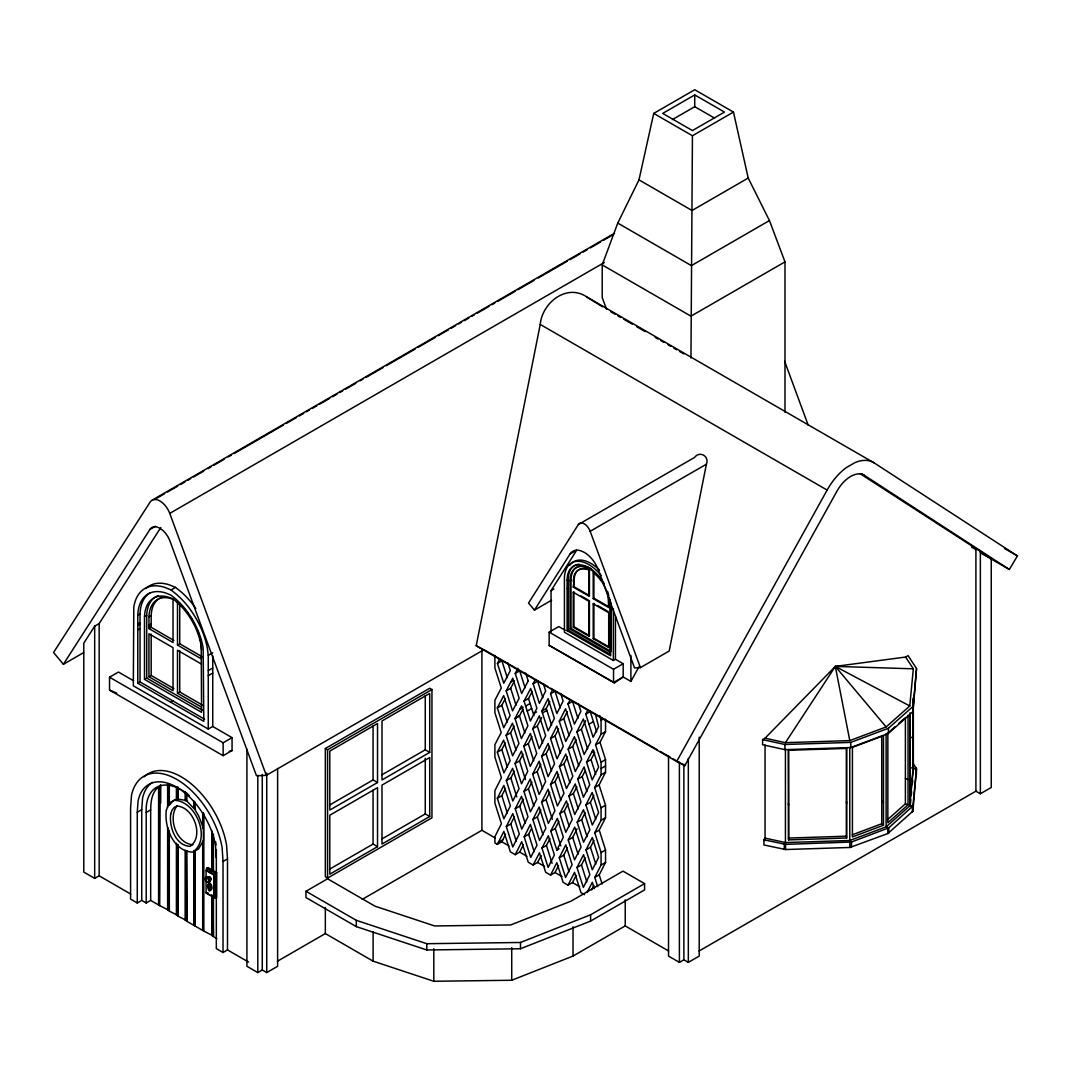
<?xml version="1.0" encoding="UTF-8"?>
<svg xmlns="http://www.w3.org/2000/svg" width="1071" height="1071" viewBox="0 0 1071 1071"><rect width="100%" height="100%" fill="white"/><g stroke="black" fill="none" stroke-linecap="round" stroke-linejoin="round"><path stroke-width="1.5" d="M203.825 813.451L203.825 931.087L195.056 926.027L195.083 850.749L198.563 848.955L203.45 840.494L203.262 812.715M203.262 827.763L198.563 815.714L195.123 809.957L195.136 802.072M169.312 831.337L169.312 910.524L159.713 905.624L160.195 785.23M160.663 803.143L160.757 784.909M784.989 412.362L784.989 261.873L769.447 220.559L748.214 178.054L733.461 112.08L692.442 135.763L690.956 358.009M212.861 834.51L212.861 870.335L216.637 872.504L216.637 897.645L215.378 898.368L206.087 892.906L206.087 870.536L206.716 868.233L207.975 867.51L211.75 869.679L211.75 830.48M159.713 905.624L150.676 900.403L146.205 902.987L141.733 900.403L137.275 902.987L137.275 812.26L138.079 800.894A56.04 32.358 60 0 1 176.795 787.212A56.04 32.358 60 0 1 215.512 845.595L216.329 857.898M141.733 900.403L141.733 809.676L142.55 798.31A56.04 32.358 60 0 1 152.457 782.339M150.676 900.403L150.676 809.877C150.824 801.603 151.761 791.71 159.151 786.569L159.151 904.66M209.943 886.319L209.796 888.662L208.537 888.1L208.51 885.985M208.684 888.033L208.805 886.654M208.537 888.1L209.247 885.757M765.042 738.2L785.431 742.658L849.785 740.597L886.119 726.941L909.774 705.963L913.335 668.813L905.611 657.045L835.326 666.403L765.042 738.2L762.592 739.619L762.592 744.773L784.936 749.646L850.789 747.545L888.408 733.421L912.88 711.706L916.522 668.532L908.061 655.626L905.611 657.045M912.88 711.706L916.522 668.532M913.161 698.078L913.161 767.947L909.948 801.469L910.002 712.764M912.853 762.833L916.481 768.817L912.92 811.122L887.846 833.533L849.959 847.469L785.605 849.531L763.918 844.965L763.918 839.811L765.042 838.098L785.431 842.556L849.785 840.494L886.119 826.852L909.774 805.861L913.335 768.71L913.335 698.988M910.23 806.168L910.859 799.716M911.314 794.869L911.622 791.63M912.398 783.557L912.706 780.331M573.253 581.607L573.882 576.506A25.035 14.459 60 0 1 586.399 569.277L589.438 569.879L589.438 595.623L588.742 596.025L573.253 587.082L574.578 576.104A25.035 14.459 60 0 1 585.623 568.567M534.456 610.122L570.026 554.028A22.96 13.254 60 0 1 581.419 551.016L584.311 552.395A22.96 13.254 60 0 1 598.622 570.482L634.541 667.902L640.431 667.621L669.174 651.034L706.405 464.198C709.618 456.273 699.738 450.436 694.584 457.424L578.38 524.509L528.552 603.053L534.456 610.122L551.619 600.202M1009.324 569.464L864.404 475.377A26.708 15.422 -60 0 0 836.906 491.241L684.811 765.631L676.685 761.494L476.207 645.746L540.239 324.433C542.154 302.638 567.041 282.931 587.283 297.269L874.177 462.913L1017.45 555.929L1009.324 569.464L981.96 553.667M606.534 309.265L602.21 297.551L602.21 264.925L617.753 223.089L638.985 179.874L653.725 113.406L694.744 89.723L733.461 112.08M205.257 879.037A2.477 1.432 60 0 1 207.881 878.796A2.477 1.432 60 0 1 207.881 882.303A2.477 1.432 60 0 1 205.257 879.037L206.154 878.1M208.524 886.172L208.872 885.315M560.695 693.473L563.118 701.063L556.84 713.527L550.561 693.821L552.663 689.657M494.896 655.398L494.896 667.956L501.282 688.01L494.896 700.3L494.896 712.737L501.201 732.551L494.896 744.599L494.896 757.036L501.456 777.733L494.896 790.612L494.896 803.143L501.415 823.706L494.896 836.665L494.896 842.944L497.346 844.363L503.865 831.417L510.345 851.86L515.231 854.685L519.703 852.114L523.317 844.912M506.315 826.544L512.822 813.599L519.301 834.014L512.795 846.987L506.315 826.544L510.773 823.96L514.401 816.771M515.271 808.712L521.497 796.342L527.976 816.704L521.751 829.128L515.271 808.712L519.743 806.142L523.197 799.261M523.947 791.469L530.225 778.992L536.705 799.327L530.426 811.831L523.947 791.469L528.418 788.899L531.899 781.964M532.675 774.132L539.168 761.213L545.634 781.522L539.141 794.454L532.675 774.132L537.147 771.548L540.748 764.373M541.618 756.34L548.124 743.435L554.577 763.717L548.084 776.649L541.618 756.34L546.09 753.77L549.691 746.594M550.561 738.562L556.84 726.098L563.292 746.353L557.014 758.844L550.561 738.562L555.032 735.991L558.513 729.056M559.29 721.225L565.568 708.761L571.994 728.99L565.729 741.48L559.29 721.225L563.748 718.654L567.242 711.72M497.346 844.363L501.804 841.779L505.566 834.309M515.231 854.685L521.738 841.726L528.231 862.195L533.13 865.02L537.602 862.45L541.123 855.662M524.188 836.839L530.426 824.402L537.04 845.193L530.707 857.389L524.188 836.839L528.659 834.269L531.43 828.74M532.876 819.529L539.155 807.025L545.875 828.178L539.53 840.414L532.876 819.529L537.347 816.959L540.828 810.011M541.591 802.152L548.084 789.22L554.939 810.747L548.352 823.398L541.591 802.152L546.063 799.582L549.664 792.393M550.534 784.347L557.027 771.415L563.989 793.303L557.415 805.968L550.534 784.347L555.006 781.776L558.607 774.587M559.464 766.541L565.742 754.051L572.824 776.301L566.465 788.537L559.464 766.541L563.935 763.958L567.416 757.023M568.179 749.178L574.444 736.687L581.647 759.312L575.301 771.535L568.179 749.178L572.65 746.594L576.131 739.659M576.894 731.814L583.32 719.016L590.63 742.002L584.123 754.533L576.894 731.814L581.366 729.231L585.65 720.703M595.396 714.183L598.622 726.607L593.106 737.25L585.77 714.143L587.859 709.979M556.84 850.079L563.346 837.174L557.362 818.378L550.789 831.029L556.84 850.079L559.075 848.781M533.13 865.02L539.476 852.824L545.661 872.263L550.574 875.087L556.84 862.624L563.118 882.33L568.018 885.168L572.476 882.584L576.104 875.476M559.29 857.764L565.796 844.858L572.101 864.685L565.568 877.497L559.29 857.764L563.761 855.193L567.376 848.018M568.246 839.999L574.739 827.093L581.098 847.054L574.565 859.866L568.246 839.999L572.704 837.415L577.041 828.82M577.189 822.233L583.467 809.77L589.853 829.864L583.548 842.221L577.189 822.233L581.66 819.65L585.141 812.728M585.917 804.91L592.196 792.446L598.622 812.661L592.317 825.031L585.917 804.91L590.375 802.326L593.87 795.405M597.672 886.601L594.766 877.444L601.072 865.06L601.072 852.543L594.766 832.703L601.072 820.306L601.072 807.802L594.646 787.587L601.072 774.802L601.072 762.244L595.543 744.854L601.072 734.197L601.072 720.221L599.76 715.508M550.574 875.087L555.032 872.517L558.513 865.596M594.646 787.587L599.104 785.003L605.543 772.231L605.543 759.674L600.001 742.283L605.543 731.627L605.543 719.19M497.346 798.256L503.892 785.418L510.385 805.887L503.865 818.833L497.346 798.256L501.817 795.686L505.445 788.551M506.355 780.585L512.594 768.349L519.06 788.644L512.835 801.014L506.355 780.585L510.827 778.001L514.294 771.2M515.057 763.516L521.363 751.132L527.775 771.294L521.497 783.785L515.057 763.516L519.515 760.932L523.023 754.064M523.826 746.3L530.359 733.488L536.732 753.515L530.225 766.434L523.826 746.3L528.284 743.729L531.912 736.607M532.809 728.668L539.342 715.856L545.675 735.737L539.168 748.656L532.809 728.668L537.281 726.084L541.631 717.543M541.806 711.024L548.111 698.653L554.39 718.4L548.124 730.864L541.806 711.024L546.264 708.44L549.771 701.572M568.018 885.168L574.538 872.356L581.004 892.665L584.485 894.673M577.001 867.537L583.534 854.725L589.853 874.605L583.334 887.417L577.001 867.537L581.473 864.953L585.101 857.831M585.998 849.892L592.303 837.522L598.622 857.402L592.317 869.772L585.998 849.892L590.456 847.322L593.963 840.44M594.766 832.703L599.225 830.119L605.543 817.735L605.543 805.218L599.104 785.003M587.122 892.438L592.303 882.276L594.325 888.649M591.58 889.854L593.803 885.503M594.766 877.444L599.225 874.86L605.543 862.476L605.543 849.972L599.225 830.119M570.187 699.778L568.005 703.888L574.444 724.116L580.87 711.318L578.46 703.727M507.895 662.949L510.332 670.58L503.758 683.244L497.439 663.377L499.555 659.281M497.346 707.877L503.705 695.641L510.064 715.615L503.691 727.798L497.346 707.877L501.817 705.307L505.351 698.506M506.181 690.875L512.768 678.211L519.14 698.252L512.554 710.863L506.181 690.875L510.653 688.292L514.468 680.942M528.217 680.915L521.631 693.513L515.245 673.431L517.895 668.331M541.953 848.045L548.312 835.808L554.39 854.939L548.111 867.403L541.953 848.045L546.424 845.474L549.945 838.673M559.838 813.599L566.412 800.934L572.289 819.395L565.796 832.301L559.838 813.599L564.31 811.028L567.965 803.986M568.902 796.168L575.247 783.932L581.018 802.072L574.739 814.536L568.902 796.168L573.36 793.584L576.894 786.797M577.724 779.166L584.07 766.943L589.746 784.748L583.467 797.212L577.724 779.166L582.196 776.582L585.007 771.147M586.56 762.164L593.066 749.633L598.622 767.117L592.196 779.889L586.56 762.164L591.018 759.593L594.646 752.592M550.789 831.029L555.247 828.459L558.901 821.417M497.346 752.163L503.624 740.168L510.157 760.678L503.919 772.901L497.346 752.163L501.817 749.593L505.298 742.926M506.114 735.416L512.487 723.233L518.926 743.461L512.621 755.845L506.114 735.416L510.572 732.845L514.12 726.071M515.017 718.387L521.564 705.869L527.909 725.83L521.39 738.642L515.017 718.387L519.489 715.816L522.929 709.23M524.054 701.13L530.64 688.519L536.906 708.185L530.373 720.997L524.054 701.13L528.512 698.546L532.18 691.545M543.292 683.526L545.675 690.982L539.369 703.352L533.13 683.767L535.259 679.71M565.22 630.284L558.794 626.562L549.155 632.118L549.155 645.358L613.536 682.522L623.175 676.966L630.899 681.424L638.945 666.898M676.685 761.494L827.133 490.076A45.692 26.373 -60 0 1 846.277 467.625L855.033 462.578A45.692 26.373 -60 0 1 874.177 462.913M551.056 632.024L551.056 590.63L576.734 550.159L570.026 554.028M476.207 645.746L483.784 649.789L266.318 775.337L169.754 513.397A15.784 9.117 60 0 0 159.927 500.974A15.784 9.117 60 0 0 150.114 502.058L53.55 652.507L63.363 664.301L149.94 529.422L155.523 526.196M160.811 527.534L99.148 623.603L94.676 626.187L83.792 643.135L83.792 872.102L94.676 878.394L99.148 875.81L130.729 894.057M785.431 742.658L835.326 666.403L913.335 668.813M785.431 749.459L785.431 842.556L784.307 844.256L784.307 849.423M206.998 878.019L208.256 876.881L209.929 877.109M170.209 804.321L172.886 800.894L178.081 798.685L178.081 787.024M176.943 805.874C167.612 818.472 176.595 843.6 192.9 844.751M208.591 885.69L209.528 885.597M762.592 739.619L784.936 744.492L850.789 742.39L888.408 728.267L912.88 706.552M894.968 726.821L887.846 733.153L887.846 822.742L908.047 804.816L908.047 715.227M898.542 723.661L904.486 718.387M887.578 819.636L905.397 803.826L905.397 717.53M549.155 632.118L613.536 669.295L613.536 682.522L614.593 682.789L623.175 676.966L623.175 663.725L615.437 659.267L613.348 660.486L564.417 632.225L564.417 578.755A34.593 19.974 60 0 1 601.112 575.475M694.744 94.917L662.721 113.406L692.442 130.568L724.478 112.08L694.744 94.917L694.744 106.685L672.468 119.537M152.604 499.903L614.58 233.183M154.452 499.555L164.599 493.704M167.491 492.031L177.625 486.18M180.53 484.507L184.868 481.99M187.773 480.317L190.665 478.643M193.556 476.983L203.691 471.12M208.042 468.616L210.933 466.943M213.839 465.269L223.973 459.419M228.31 456.915L231.216 455.242M234.107 453.569L283.346 425.133M286.252 423.46L296.386 417.61M299.278 415.936L303.629 413.433M306.52 411.759L309.412 410.086M312.317 408.412L316.655 405.909M319.56 404.236L329.694 398.385M332.586 396.712L336.937 394.195M339.828 392.535L342.72 390.861M345.625 389.188L355.759 383.338M360.11 380.821L363.002 379.147M365.894 377.474L383.271 367.447M386.176 365.773L415.133 349.052M418.038 347.379L435.415 337.352M438.307 335.678L448.441 329.814M451.346 328.154L455.684 325.638M458.589 323.964L461.481 322.291M464.372 320.617L468.723 318.114M471.615 316.44L474.52 314.767M477.412 313.093L488.992 306.413M491.897 304.74L494.789 303.066M497.68 301.393L515.071 291.352M517.962 289.692L533.894 280.495M538.231 277.978L567.202 261.257M570.093 259.584L580.228 253.733M583.133 252.06L587.47 249.556M590.375 247.883L600.51 242.033M603.401 240.359L613.549 234.509M748.214 178.054L692.027 210.492L638.985 179.874M169.754 513.397L604.218 262.569M769.447 220.559L691.411 265.621L617.753 223.089M133.647 680.821L118.466 672.053L109.537 677.207L109.537 690.099L223.129 755.684L232.059 750.53L232.059 737.638L212.741 726.486L208.269 729.056L133.326 685.788L133.795 607.19A56.509 32.625 60 0 1 165.309 587.577L171.052 589.96L175.51 587.39L181.106 591.875A59.775 34.513 60 0 1 195.832 608.475M137.784 615.196A50.163 28.957 60 0 1 166.206 593.173L170.918 595.115L175.524 598.823A53.443 30.858 60 0 1 203.142 647.901L203.811 721.332L137.784 683.204L137.784 615.196L140.02 613.911A50.163 28.957 60 0 1 149.913 592.919M201.228 644.555L201.576 712.309L144.491 679.349L144.491 616.749L146.714 615.464A43.857 25.316 60 0 1 158.12 595.73M63.363 664.301L83.645 652.6M148.949 616.883A40.711 23.508 60 0 1 171.989 598.93L173.033 599.372L173.033 642.506L148.949 628.597L148.949 616.883L151.185 615.597A40.711 23.508 60 0 1 161.761 597.257M137.784 624.005L140.02 622.72M137.784 625.611L140.02 624.326M137.784 629.895L140.02 628.597M148.949 625.29L151.185 624.005M148.949 626.896L151.185 625.611M148.949 628.597L151.185 627.311L173.85 640.404M784.989 261.873L690.956 316.159L602.21 264.925M181.628 605.891A43.965 25.383 60 0 0 178.335 602.799L177.491 602.116L177.491 645.09L179.727 643.791L202.392 656.884M137.784 683.204L140.02 681.919L204.601 719.217M144.491 679.349L146.714 678.05L202.379 710.193M148.949 676.765L173.033 690.675L173.033 647.66L148.949 633.764L148.949 676.765L151.185 675.48L173.85 688.559M208.269 729.056L208.269 655.358L212.741 652.775M208.269 670.593L212.741 668.009M201.576 664.14L177.491 650.244L177.491 693.245L179.727 691.96L202.392 705.039M208.269 675.654L212.741 673.07M170.798 702.268L173.033 700.983M109.537 677.207L223.129 742.792L232.059 737.638M640.431 667.621L590.175 531.296L706.405 464.198M137.275 812.26L141.733 809.676M146.205 902.987L146.205 812.461L150.676 809.877M177.518 787.346L178.081 798.685M177.518 799.006L186.287 800.519L193.931 808.485L194.494 802.166M610.189 599.947A30.805 17.779 60 0 1 610.657 605.463L610.657 655.827L567.108 630.685L567.108 580.308L568.219 579.665A30.805 17.779 60 0 1 579.116 564.176M551.056 590.63L553.868 589.01M610.939 603.201L610.939 651.463L609.961 652.025L570.04 628.985L570.04 580.71L571.017 580.147A28.221 16.293 60 0 1 576.867 567.228M593.214 572.851L595.556 574.565A25.035 14.459 60 0 1 608.087 596.252L608.703 607.552L593.214 598.609L593.214 572.851L596.252 574.163A25.035 14.459 60 0 1 600.523 578.675M567.108 588.528L568.219 587.885M573.253 587.082L573.949 586.68L589.438 595.623M589.438 635.679L588.742 636.08L573.253 627.137L573.253 592.236L573.949 591.835L573.949 626.736L589.438 635.679L589.438 600.777L580.991 595.904M325.343 748.522L429.725 688.251L431.948 689.55L431.948 817.802L327.579 878.073L325.343 876.774L325.343 748.522L327.579 749.807L431.948 689.55M573.253 592.236L588.742 601.179L589.438 600.777M593.214 598.609L593.91 598.194L609.399 607.15M593.214 603.763L608.703 612.706L608.703 647.594L593.214 638.651L593.214 603.763L593.91 603.361L593.91 638.249L609.399 647.192M497.439 663.377L501.897 660.794L507.252 677.608M567.108 630.685L568.219 630.043L610.376 654.368M570.04 628.985L571.017 628.423L610.939 651.463M573.253 627.137L573.949 626.736M515.245 673.431L519.703 670.861L525.111 687.836M510.76 682.053L512.996 680.768M593.214 638.651L593.91 638.249M248.579 962.079L227.494 949.91L223.022 952.494L223.022 861.459L227.494 858.888L226.583 845.166A65.599 37.873 60 0 0 191.08 783.718A65.599 37.873 60 0 0 144.076 776.903M533.13 683.767L537.602 681.183L542.877 697.77M213.424 834.189L213.424 870L212.299 869.357L210.492 870.415L209.434 872.477M213.424 870L210.425 873.039M329.681 804.99L373.069 779.942L377.528 782.513L377.528 723.541L329.801 751.092L329.801 810.078L377.528 782.513M381.865 774.855L425.254 749.807L429.725 752.391L429.725 693.419L381.999 720.97L381.999 779.942L429.725 752.391M216.637 872.504L213.785 874.98L206.087 870.536M209.929 879.599L209.514 879.84A1.526 0.884 60 0 0 210.585 879.318A1.526 0.884 60 0 0 209.702 877.47A1.526 0.884 60 0 0 208.47 877.671M211.014 878.97L210.371 880.536L208.751 881.058M209.796 888.662L209.662 886.922M168.763 830.012L169.312 910.524M519.837 709.176L523.197 707.235M209.514 888.515L208.952 887.872M525.633 706.097L530.091 703.513M550.561 693.821L555.032 691.237L560.307 707.837M206.087 892.906L209.434 894.847M207.975 892.652L206.716 893.375L206.636 892.585M527.213 711.064L531.685 708.48M515.017 718.628L519.489 715.816M168.763 910.845L178.081 915.585L178.081 844.363M210.492 895.543L211.75 894.821M177.518 844.684L178.081 915.585M206.636 870.214L214.334 874.659L213.785 897.351L213.785 874.98M534.322 713.246L536.558 711.947M613.536 669.295L623.175 663.725M542.421 712.978L546.893 710.408M177.518 915.906L186.849 920.645L186.849 850.561M186.287 850.883L186.849 920.645M568.032 703.968L572.53 701.344L577.925 718.44M186.287 920.966L195.056 926.027M585.77 714.143L590.228 711.559L596.641 731.774M203.825 931.087L213.424 935.987L213.424 895.142M212.861 895.463L213.424 935.987M329.681 869.117L373.069 844.068L377.528 846.652L377.528 787.68L329.801 815.232L329.801 874.204L377.528 846.652M381.865 838.981L425.254 813.933L429.725 816.517L429.725 757.545L381.999 785.097L381.999 844.068L429.725 816.517M588.943 724.224L593.401 721.653M601.072 720.221L603.308 718.936M305.971 891.273L327.579 878.796L375.051 906.2L434.612 925.946L510.706 924.956L571.004 901.153L622.987 871.138L644.595 883.615L644.595 889.894L590.603 921.073L520.479 948.759L426.794 949.977L356.308 926.616L305.971 897.552L305.971 891.273L356.308 920.337L426.794 943.698L520.479 942.48L590.603 914.781L644.595 883.615M601.072 734.197L605.543 731.627M595.543 744.854L600.001 742.283M591.634 752.378L593.87 751.092M362.185 899.412L481.91 830.293L495.338 838.044M601.072 762.244L605.543 759.674M601.072 768.523L605.543 765.952M246.919 749.151L246.919 966.283L257.803 972.575L262.275 969.991L266.733 972.575L277.617 966.283L277.617 768.469M277.389 961.263L325.343 933.577L373.11 961.156L433.809 981.277L511.724 980.26L573.025 956.055L625.223 925.92L668.639 950.994M601.072 774.802L605.543 772.231M498.35 842.368L502.821 839.784M601.072 807.802L605.543 805.218M601.072 820.306L605.543 817.735M601.072 852.543L605.543 849.972M601.072 865.06L605.543 862.476M668.518 755.939L668.518 956.082L679.402 962.36L683.874 959.79L688.332 962.36L699.216 956.082L699.216 737.156M699.109 950.994L975.909 791.188L980.367 793.758L991.251 787.48L991.251 558.513L860.227 473.757M852.262 834.818L881.754 823.733L883.481 825.259L852.422 836.92L852.422 747.344L883.481 735.67L883.481 825.259M229.221 751.36L232.059 750.53M266.318 775.337L256.491 775.806L169.914 540.949A16.052 9.264 60 0 0 159.927 528.311A16.052 9.264 60 0 0 149.94 529.422M788.403 838.058L846.451 836.197L846.625 838.017L788.577 839.878L788.403 750.128M910.002 737.397L913.161 737.504M910.002 767.853L913.161 767.947M909.774 714.464L909.774 805.861L912.92 805.968L916.481 768.817L913.335 768.71L916.281 768.068L916.481 773.972M206.998 882.062L207.56 882.156A2.985 1.727 60 0 0 209.474 879.8A2.985 1.727 60 0 0 205.94 877.229A2.985 1.727 60 0 0 207.011 881.754M763.918 839.811L785.605 844.376L851.499 842.02L888.769 827.843L912.92 805.968L912.92 811.122M209.929 890.603C215.954 888.863 206.783 876.145 208.336 887.752M905.397 778.523L908.047 779.514M905.397 803.826L908.047 804.816M909.774 805.861L912.412 806.851L912.412 812.019M886.119 733.755L886.119 826.852L888.769 827.843L888.769 832.997M109.537 690.099L116.806 693.098M175.51 587.39L169.78 585.007A56.509 32.625 60 0 0 145.776 588.622M849.785 740.597L835.326 666.403L909.774 705.963M549.155 645.358L614.593 682.789M694.744 106.685L714.571 118.118M653.725 113.406L692.442 135.763M610.818 311.741L615.115 314.218M617.98 315.865L620.845 317.525M623.697 319.171L632.292 324.138M636.576 326.615L645.17 331.568M655.184 337.352L658.049 338.998M660.914 340.658L663.766 342.305M668.063 344.782L670.928 346.442M673.793 348.088L676.644 349.748M679.509 351.395L683.807 353.872M1004.478 548.446L1017.45 555.929M861.62 473.757L864.404 475.377M971.558 547.147L975.909 549.651M991.251 558.513L980.367 552.542M540.239 324.433L827.133 490.076M598.14 605.798L607.993 611.487M484.373 649.91L547.817 686.551M550.708 688.211L657.407 749.82M660.298 751.481L670.392 757.304M673.271 758.978L684.811 765.631M177.491 645.09L201.576 658.986M501.804 841.779L509.033 845.956M519.703 852.114L526.919 856.278M537.602 862.45L544.563 866.466M555.032 872.517L562.007 876.533M572.476 882.584L579.692 886.748M177.491 693.245L201.576 707.155M212.861 936.308L216.824 938.598M137.275 902.987L130.582 899.118L130.582 808.083L131.479 795.418A65.599 37.873 60 0 1 176.795 779.407A65.599 37.873 60 0 1 222.125 847.75L223.022 861.459M223.022 952.494L216.329 948.625L216.329 852.944A49.668 28.676 60 0 0 216.369 849.838M587.283 297.269L602.411 306.694M171.052 589.96L176.635 594.459A59.775 34.513 60 0 1 207.52 649.334L208.269 655.358M881.754 801.188L883.481 802.715M886.119 826.852L887.846 828.378L887.846 833.533M849.785 747.397L849.785 840.494L851.499 842.02L851.499 847.188M194.494 808.163L195.511 809.341M835.326 666.403L886.119 726.941M214.334 897.029L215.378 898.368L215.378 873.226L206.716 868.233L206.716 871.379M208.805 886.748L208.537 886.052M784.615 361.222L808.244 425.307M581.366 729.231L587.631 748.924M591.018 759.593L595.717 774.36M563.748 718.654L569.21 735.79M572.65 746.594L578.809 765.979M582.196 776.582L586.975 791.63M590.375 802.326L595.797 819.355M546.264 708.44L551.632 725.308M555.032 735.991L560.494 753.141M563.935 763.958L569.933 782.807M573.36 793.584L578.233 808.9M581.66 819.65L587.042 836.571M590.456 847.322L595.811 864.136M599.225 874.86L602.143 884.03M525.754 673.164L528.217 680.902M528.512 698.546L533.934 715.575M537.281 726.084L542.662 742.993M546.09 753.77L551.552 770.946M555.006 781.776L560.896 800.305M564.31 811.028L569.263 826.611M572.704 837.415L578.059 854.23M581.473 864.953L586.828 881.781M510.653 688.292L516.035 705.213M519.489 716.057L524.87 732.979M528.284 743.729L533.706 760.758M537.147 771.548L542.622 788.751M546.063 799.582L552.341 819.302M555.247 828.459L560.802 845.903M563.761 855.193L569.076 871.888M501.817 705.307L507.185 722.162M510.572 732.845L516.075 750.128M519.515 760.932L525.473 779.648M528.418 788.899L533.894 806.115M537.347 816.959L543.037 834.858M546.424 845.474L552.101 863.346M501.817 749.593L507.373 767.131M510.827 778.001L516.798 796.864M519.743 806.142L525.218 823.412M528.659 834.269L534.175 851.659M501.817 795.686L507.333 813.09M510.773 823.96L516.262 841.257M846.451 801.563L846.625 803.384M849.785 840.494L849.959 847.469M788.403 803.411L788.577 805.231M785.431 842.556L785.605 849.531M980.367 551.445L980.367 793.758M975.909 548.861L975.909 791.188M888.408 728.267L888.408 733.421M881.754 735.777L881.754 823.733M850.789 742.39L850.789 747.545M846.625 838.017L846.625 748.428L788.577 750.289L788.577 839.878M846.451 748.281L846.451 836.197M784.936 744.492L784.936 749.646M765.042 745.014L765.042 840.681M688.332 758.469L688.332 962.36M683.874 764.239L683.874 959.79M679.402 762.231L679.402 962.36M630.899 655.465L630.899 681.424M625.223 899.881L625.223 925.92M615.437 615.825L615.437 659.267M613.348 608.676L613.348 660.486M609.961 652.025L609.961 603.763A28.221 16.293 60 0 0 609.279 597.404M593.91 572.45L593.91 598.194M590.603 914.781L590.603 921.073M588.742 570.281L588.742 596.025M588.742 601.179L588.742 636.08M573.949 581.205L573.949 586.68M573.025 926.75L573.025 956.055M571.017 580.147L571.017 628.423M568.219 579.665L568.219 630.043M520.479 942.48L520.479 948.759M511.724 947.701L511.724 980.26M481.91 649.12L481.91 830.293M433.809 948.719L433.809 981.277M426.794 943.698L426.794 949.977M425.254 695.748L425.254 749.807M425.254 758.241L425.254 813.933M373.069 725.884L373.069 779.942M373.069 790.01L373.069 844.068M373.11 931.85L373.11 961.156M356.308 920.337L356.308 926.616M327.579 749.807L327.579 878.073M325.343 907.525L325.343 933.577M266.733 773.088L266.733 972.575M262.275 774.453L262.275 969.991M257.803 775.364L257.803 972.575M227.494 858.888L227.494 949.91M223.129 742.792L223.129 755.684M212.741 655.827L212.741 726.486M212.299 833.425L212.299 869.357M212.299 896.092L212.299 935.344M211.75 896.414L211.75 935.666M203.262 841.043L203.262 930.123M202.7 813.036L202.7 828.084M202.7 841.364L202.7 930.445M194.494 850.521L194.494 925.063M193.931 800.988L193.931 808.485M193.931 850.843L193.931 925.384M186.849 793.397L186.849 800.947M186.287 793.718L186.287 801.269M185.725 792.754L185.725 800.305M185.725 851.592L185.725 920.002M185.176 791.563L185.176 800.626M185.176 850.24L185.176 920.324M179.727 604.138L179.727 643.791M179.727 650.606L179.727 691.96M176.969 788.055L176.969 798.752M176.969 844.47L176.969 914.942M176.407 786.85L176.407 799.073M176.407 843.198L176.407 915.263M169.312 785.98L169.312 804.99M168.763 786.301L168.763 805.312M168.201 785.404L168.201 805.325M168.201 830.212L168.201 909.881M167.638 784.066L167.638 807.306M167.638 827.227L167.638 910.203M158.602 786.89L158.602 904.982M151.185 615.597L151.185 627.311M151.185 634.126L151.185 675.48M146.714 615.464L146.714 678.05M140.02 613.911L140.02 681.919M99.148 623.603L99.148 875.81M94.676 626.187L94.676 878.394M578.38 524.509A9.478 5.475 60 0 1 584.271 523.826A9.478 5.475 60 0 1 590.175 531.296M578.153 566.613A28.221 16.293 60 0 1 585.81 566.425M587.082 566.827A28.221 16.293 60 0 1 590.978 568.634M567.108 580.308A30.805 17.779 60 0 1 580.549 564.832A30.805 17.779 60 0 1 604.285 583.99M569.785 565.314A34.593 19.974 60 0 1 599.345 569.959M607.552 591.393A25.035 14.459 60 0 1 608.783 595.851M570.04 580.71A28.221 16.293 60 0 1 582.37 566.532A28.221 16.293 60 0 1 604.111 584.097M146.205 812.461A49.668 28.676 60 0 1 179.915 789.099M181.267 789.849A49.668 28.676 60 0 1 189.366 795.619M215.579 841.578A49.668 28.676 60 0 1 216.047 844.939M208.845 877.725A1.526 0.884 60 0 1 210.117 877.229A1.526 0.884 60 0 1 210.947 879.371A1.526 0.884 60 0 1 209.394 879.117M207.908 877.792A1.727 1.004 60 0 1 209.956 878.34A1.727 1.004 60 0 1 209.407 880.375M207.051 877.631A2.383 1.379 60 0 1 209.702 878.126A2.383 1.379 60 0 1 209.514 881.246M206.221 877.51A2.985 1.727 60 0 1 209.742 878.461A2.985 1.727 60 0 1 208.805 881.982M184.774 609.319A43.965 25.383 60 0 1 187.76 613.04M190.531 617.016A43.965 25.383 60 0 1 192.245 619.774M197.251 629.909A43.965 25.383 60 0 1 198.871 634.353M200.143 638.785A43.965 25.383 60 0 1 200.786 641.716M201.576 649.709A47.124 27.203 60 0 0 173.033 598.984A43.857 25.316 60 0 0 144.491 616.749M207.627 885.315C209.474 900.738 213.879 878.461 207.627 885.315M166.34 810.319C164.01 827.08 173.502 851.539 192.713 852.114C211.804 839.262 195.993 800.666 174.278 800.305L170.664 802.179L167.973 805.62L166.34 810.319M170.717 813.96C168.964 826.598 175.416 845.702 190.116 846.358C204.521 836.612 193.556 806.771 176.889 806.061L174.145 807.48L172.043 810.171L170.717 813.96"/></g></svg>
